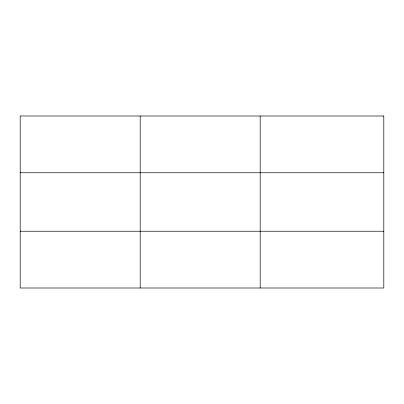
<?xml version="1.0" encoding="UTF-8"?>
<svg xmlns="http://www.w3.org/2000/svg" width="404" height="404" viewBox="0 0 404 404"><rect width="100%" height="100%" fill="white"/><g stroke="black" fill="none" stroke-linecap="round" stroke-linejoin="round"><path stroke-width="0.61" d="M140.188 115.998L140.188 288.001M260.176 115.998L260.176 288.001M20.2 172.761L383.8 172.761M20.2 231.239L383.8 231.239M383.8 115.998L383.8 288.001L20.2 288.001L20.2 115.998L383.8 115.998"/></g></svg>
